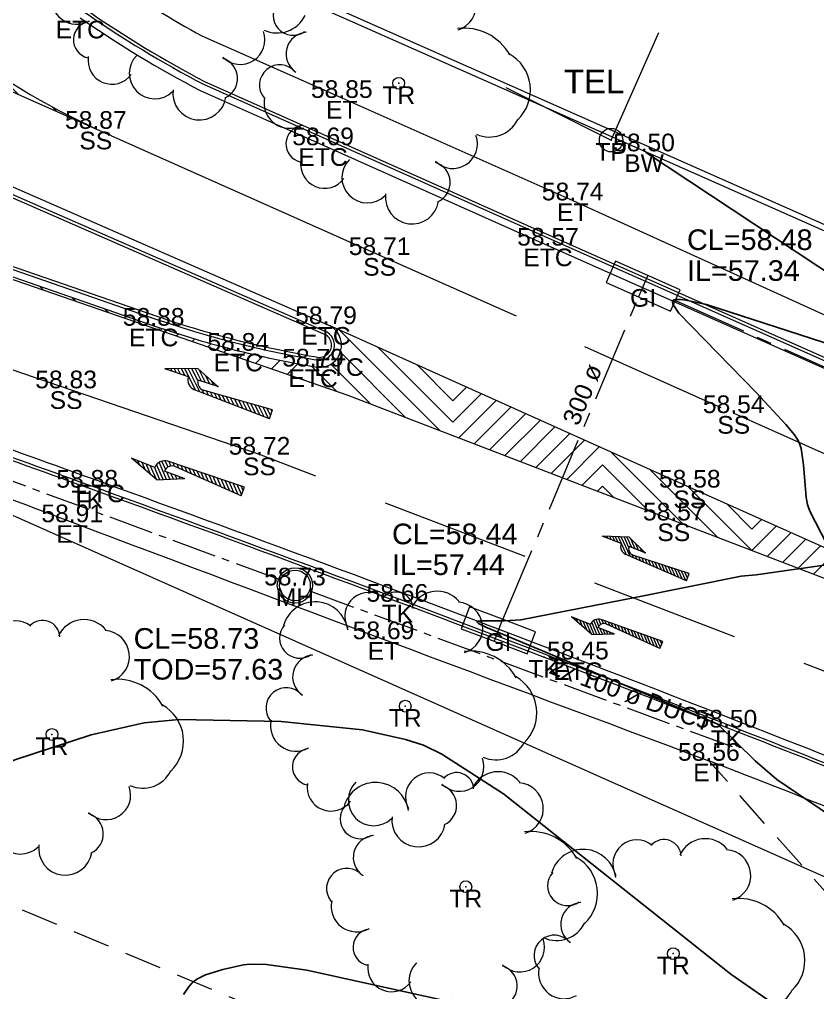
# Model space of a CAD drawing. Header units: metres. Extents: x -244 to 200, y -283 to 282.
# Drawn here: x -43.82 to -9.91, y 197.12 to 238.45 of the extents above; entities that cross this region are included whole.
import ezdxf
from ezdxf.enums import TextEntityAlignment as Align

# ---------------------------------------------------------------- set-up
doc = ezdxf.new("R2010")
doc.units = ezdxf.units.M
for name, pattern in [('CENTER', [50.800000000000004, 31.75, -6.35, 6.35, -6.35]), ('CENTER2', [28.575000000000003, 19.05, -3.175, 3.175, -3.175]), ('DASHED2', [9.524999999999999, 6.35, -3.175]), ('HIDDEN2', [4.762499999999999, 3.175, -1.5875])]:
    doc.linetypes.add(name, pattern=pattern)
for name, color, linetype, lineweight in [('BANKS', 12, 'Continuous', 0), ('CONTOURS', 1, 'Continuous', 0), ('DESCRIPTIONS', 1, 'Continuous', 0), ('ELECTRICAL', 3, 'Continuous', 0), ('LEVELS', 1, 'Continuous', 0), ('POINTS', 1, 'Continuous', 0), ('ROAD_PAINT', 12, 'Continuous', 0), ('ROADS', 5, 'Continuous', 0), ('STORM_WATER', 1, 'Continuous', 0), ('SW_TEXT', 10, 'Continuous', 0), ('TELKOM', 4, 'Continuous', 0), ('TREES', 14, 'Continuous', 0), ('WALLS', 11, 'Continuous', 0)]:
    doc.layers.add(name, color=color, linetype=linetype, lineweight=lineweight)
doc.layers.add('CADASTRAL', color=7, linetype='Continuous')
doc.styles.add('Arial', font='arial.ttf', dxfattribs={"height": 1.68})
pattern_1 = [(45, (0, 0), (1.110223024625157e-16, 0.9071423681210248), [8.9802589, -8.9802589]), (135, (0, 0), (-1.110223024625157e-16, -0.9071423681210248), [8.9802589, -8.9802589])]

msp = doc.modelspace()

# ---------------------------------------------------------------- hatches: boundary and pattern name
at = {"layer": 'ROAD_PAINT', "linetype": 'Continuous', "lineweight": 0}
h = msp.add_hatch(dxfattribs=at)
h.set_pattern_fill('LT124 RAILW', color=2, scale=0.5, style=0)
h.set_pattern_definition(pattern_1)
edge = h.paths.add_edge_path(flags=0)
edge.add_line((-57.93220524840581, 262.2866603322327), (-61.89860524842516, 243.2716603321023))
edge.add_line((-61.89860524842516, 243.2716603321023), (-40.57190524848556, 233.8070603334345))
edge.add_arc((-26.57672327322751, 263.912363348283), 33.19931306723726, 225.760315768355, 245.0674938111032, ccw=False)
edge.add_arc((-26.57672327322781, 263.9123633482828), 33.19931306723699, 199.8000674166894, 225.7603157683552, ccw=False)
edge.add_arc((-36.1538789355508, 257.7449928383076), 22.24684788042048, 168.2203243312785, 193.1958876690717, ccw=False)
edge = h.paths.add_edge_path(flags=0)
edge.add_line((-59.8709052484628, 250.4797603338957), (-60.93500524834235, 245.2285603317432))
edge.add_arc((-58.53697672607257, 244.8634660139074), 2.425661694164169, 171.3433264724511, 209.3007967052226)
edge.add_arc((-58.53697672607269, 244.8634660139073), 2.425661694163986, 209.3007967052217, 238.2131117864745)
edge.add_line((-59.81472140674089, 242.8016214063875), (-53.07940524850711, 239.7566603319719))
edge.add_arc((-52.63874186652016, 240.7505849885753), 1.087230628352728, 246.0895641885094, 326.4151571708157)
edge.add_arc((-52.63874186652014, 240.7505849885753), 1.087230628352698, 326.4151571708164, 413.5441032947952)
edge.add_line((-51.99270524825261, 241.6250603324734), (-52.17096640133832, 241.3837659867035))
edge.add_arc((-45.28894668273624, 252.4202391954948), 13.00638059936726, 212.1052351275777, 238.0535498730533, ccw=False)
edge.add_arc((-45.28894668273651, 252.4202391954945), 13.00638059936688, 190.4559746781816, 212.1052351275773, ccw=False)
edge.add_line((-58.07935171056703, 250.0598418730856), (-57.78150524843659, 250.0239603319205))
edge.add_arc((-58.84789620673073, 250.1524283714414), 1.074101351414205, 353.1306855176528, 450.6512808351816)
edge.add_arc((-58.84789620673079, 250.1524283714415), 1.074101351414119, 90.65128083517865, 162.2568998240643)
h = msp.add_hatch(dxfattribs=at)
h.set_pattern_fill('LT124 RAILW', color=2, scale=0.5, style=0)
h.set_pattern_definition(pattern_1)
edge = h.paths.add_edge_path(flags=0)
edge.add_line((-65.19720951556668, 234.6989027893207), (-61.81381019979496, 233.5294053588354))
edge.add_line((-61.81381019979496, 233.5294053588354), (-29.86596885374256, 222.4863936192546))
edge.add_line((-29.86596885374256, 222.4863936192546), (-16.01840524846193, 217.1702603325248))
edge.add_line((-16.01840524846193, 217.1702603325248), (-3.185505248278787, 212.243660332635))
edge.add_line((-3.185505248278787, 212.243660332635), (13.21279475175106, 205.6180603322573))
edge.add_line((13.21279475175106, 205.6180603322573), (19.80579475167178, 202.8522603320889))
edge.add_line((19.80579475167178, 202.8522603320889), (13.34639475165022, 205.8052603318356))
edge.add_line((13.34639475165022, 205.8052603318356), (-2.838905248238007, 212.9842603318393))
edge.add_line((-2.838905248238007, 212.9842603318393), (-15.33930524840252, 218.5671603316441))
edge.add_line((-15.33930524840252, 218.5671603316441), (-30.60930679658082, 225.4312027448654))
edge.add_arc((-31.07627533330902, 224.6138540955163), 0.941338636669518, -27.00922006804501, 60.25976045999528, ccw=False)
edge.add_arc((-31.07627533330905, 224.6138540955163), 0.9413386366695045, 267.0773747043786, 332.99077993195556, ccw=False)
edge.add_arc((-23.94416907546005, 266.7269318343751), 43.64780879504443, 255.9755448551912, 260.53175968138896, ccw=False)
edge.add_arc((-23.94416907546488, 266.7269318343542), 43.6478087950229, 251.0563568588357, 255.9755448551906, ccw=False)
edge.add_line((-38.11390524835589, 225.4431603327394), (-50.46630524836655, 229.7128603332676))
edge.add_arc((-19.04023660781394, 308.3931982158526), 84.72421943882672, 245.6942598843257, 248.2275153835717, ccw=False)
edge.add_arc((-19.04023660779418, 308.3931982158946), 84.72421943887313, 243.52305313585669, 245.6942598843251, ccw=False)
edge.add_arc((-56.20944861914086, 233.304327144034), 0.9621781659847715, 164.0544481990009, 231.1132703444243, ccw=False)
edge.add_arc((-56.20944861914077, 233.304327144034), 0.9621781659848797, 96.05200131010491, 164.0544481990008, ccw=False)
edge.add_arc((-62.60321896104286, 196.9428040737477), 37.8451024204856, 80.42925443019817, 86.34098868298982)
edge.add_arc((-62.60321896104345, 196.9428040737363), 37.84510242049701, 86.34098868299003, 93.93026633314967)

# ---------------------------------------------------------------- linework, layer by layer
at = {"layer": 'BANKS', "color": 1, "linetype": 'HIDDEN2', "lineweight": 0, "ltscale": 0.5}
msp.add_line((-5.827505248387753, 197.1900603324175), (-14.52680524832243, 206.965560332871), dxfattribs=at)
at = {"layer": 'BANKS', "color": 9, "linetype": 'HIDDEN2', "lineweight": 0, "ltscale": 0.5}
msp.add_line((-33.44120524825848, 196.3254603324458), (-47.53340524827945, 202.2302603325807), dxfattribs=at)
at = {"layer": 'CADASTRAL', "color": 1, "linetype": 'Continuous', "lineweight": 0}
msp.add_line((-45.64510524844081, 218.0683603319339), (97.18589475173212, 154.5443603326567), dxfattribs=at)
at = {"layer": 'CONTOURS', "color": 6, "linetype": 'Continuous', "lineweight": -3, "flags": 128}
for points in [[(-4.38101745572203, 224.323464743793), (-17.21427028959442, 232.8197700879537)], [(-9.511085850928795, 216.1672454020008), (-10.2333964703721, 217.5628130394034), (-10.33209046687261, 217.8498191144317), (-10.38851367764437, 218.149219498504), (-10.50739879455796, 219.531019828748), (-10.6088500342521, 220.2232080907561), (-10.69438324191287, 220.4869402572513), (-10.75791012891568, 220.6087127104402), (-10.89178906164307, 220.8093870673329), (-11.25331110740808, 221.2474316135049), (-12.51510693768068, 222.6021728431806), (-15.80380072284606, 225.9821679904126), (-16.05421354863211, 226.3564749453217), (-16.0788015634389, 226.43766084034), (-16.06980018089962, 226.4938831124455), (-16.00390706102189, 226.5413971459493), (-15.88472111395095, 226.5624691341072), (-15.71626655357249, 226.5589960664511), (-15.50256759377226, 226.532874933444), (-14.63024645689438, 226.3375930381007), (-8.198055951819697, 224.2564373430796)], [(-3.844699176632275, 200.8914247695357), (-11.64633910445991, 206.1622638339177), (-12.56383493424801, 206.9665595414117), (-14.13380818513542, 208.5109166824259), (-14.34365474167862, 208.6017323061824), (-24.00462996693386, 212.6445750240237), (-24.31134707762976, 212.7933698818088), (-24.37738202324545, 212.8459907211363), (-24.38383947018884, 212.8655801075511), (-24.37545335956383, 212.8759231930599), (-24.35490364324505, 212.8846782790497), (-24.32310287676955, 212.8919703750871), (-24.22939841538027, 212.9026656290516), (-23.20756296798208, 212.9104504338466), (-22.51110530862934, 212.9484910806641), (-17.5897976333581, 213.9132402157411), (-13.15994311292889, 214.8085081987083), (-12.51338648169622, 214.8627412789501), (-9.141413663142885, 215.3424596269615)], [(-10.89815213534894, 196.027314552106), (-13.60146811823506, 197.8979785568081), (-23.24899335537339, 205.5666581862606), (-25.87017180601833, 207.2506088186055), (-26.65737215356785, 207.631800847128), (-27.40979990740743, 207.8745068428107), (-29.24233349548012, 208.2777860914357), (-32.70209048737161, 208.6331354766153), (-37.02571014253044, 208.7240938926116), (-38.51381021174166, 208.5796925262548), (-40.76710443184857, 208.0669184071012), (-44.01709025602759, 207.0091271121055), (-45.76577815950441, 206.2144206468947), (-46.20500337932754, 205.9394551180303), (-46.82689519224368, 205.4384846361354), (-47.88282253072975, 204.405842543114), (-48.62670600792625, 203.5159913906828), (-48.79175030980696, 203.2685753987171), (-48.84585895565397, 203.1552851945162), (-48.94732816782198, 202.8702739137225), (-49.15424983931734, 202.2109650401399), (-52.7120162404026, 194.8093330874108)]]:
    msp.add_lwpolyline(points, dxfattribs=at)
at = {"layer": 'CONTOURS', "color": 1, "linetype": 'Continuous', "lineweight": -3, "flags": 128}
msp.add_lwpolyline([(-24.91800419818173, 196.597588785924), (-31.6087922615261, 198.0700070830062), (-33.32215320623072, 198.3079046509229), (-34.01857516411837, 198.322555671446), (-34.29114056521939, 198.2945550833829), (-35.1716506147859, 198.106312783435), (-35.90601047688688, 197.8704259730875), (-36.24718807812314, 197.7093738918193), (-36.3790227815698, 197.6232623960823), (-36.49934834875603, 197.5142424311489), (-36.637183818013, 197.3519634180702), (-36.85021712280286, 197.0403829994611)], dxfattribs=at)
at = {"layer": 'ELECTRICAL', "color": 1, "linetype": 'CENTER2', "lineweight": 0, "ltscale": 0.1}
for p, q in [((-32.81454313835328, 214.6717921329763), (-80.89876735860837, 232.3911285328578)), ((-31.40706735863152, 214.1531285334278), (-13.34446151886893, 207.4969456725551))]:
    msp.add_line(p, q, dxfattribs=at)
at = {"layer": 'ELECTRICAL', "color": 1, "linetype": 'Continuous', "lineweight": 0}
for radius in [0.75, 0.6519600000000064]:
    msp.add_circle((-32.1108052484924, 214.412460333202), radius, dxfattribs=at)
at = {"layer": 'POINTS', "color": 1, "linetype": 'Continuous', "lineweight": 0}
for p in [(-27.7028052489768, 235.7390603348613), (-30.12270524907217, 235.1169603345916), (-40.57190524966427, 233.8070603362285), (-30.91780524882779, 233.1073603341356), (-18.68040524946991, 233.324260332156), (-17.28190524894308, 232.849660331849), (-20.31320524908369, 230.7661603330635), (-21.3627052490192, 228.845660334453), (-28.51420524967398, 228.442860331852), (-17.32050524956867, 227.1238603298552), (-38.11390524895251, 225.4431603336707), (-30.79300524903374, 225.5115603324957), (-34.52160524887586, 224.3801603340544), (-30.23760524883255, 224.1863603335805), (-31.34050524900522, 223.7103603319265), (-41.83390524954303, 222.7849603318609), (-13.47210524967522, 221.732160334941), (-33.61800524948922, 219.9663603324443), (-40.3911052489857, 218.819760331884), (-40.93796364874288, 218.5652872230858), (-15.33930524957395, 218.5671603316441), (-41.57440524883714, 217.0959603325464), (-16.01840524965519, 217.1702603353187), (-32.11080524908903, 214.412460334599), (-27.75930936708028, 213.7193461260758), (-23.46850524941692, 212.5073603340425), (-28.34970524893288, 212.1281603337266), (-21.53052864549682, 211.3639966226183), (-20.09120524906029, 211.2688603340648), (-27.4276052489804, 209.2849603327923), (-13.78371164773853, 208.3758766450919), (-42.43550524884631, 208.0816603326239), (-14.52680524890457, 206.9655603338033), (-24.85300524887134, 201.615160332527), (-16.04040524889569, 198.772760333959)]:
    msp.add_point(p, dxfattribs=at)
at = {"layer": 'ROAD_PAINT', "color": 2, "linetype": 'Continuous', "lineweight": 0}
for p, q in [((-61.89860524842516, 243.2716603321023), (-40.57190524848556, 233.8070603334345)), ((-36.2399052484252, 223.627960331738), (-37.63880699888795, 223.6099599103936)), ((-36.63732680436964, 223.273842179394), (-37.63880699888795, 223.6099599103936)), ((-37.49931958554524, 223.5631450126728), (-37.52334748750879, 223.6114490177574)), ((-37.32228292415921, 223.5037278007754), (-37.37679896027748, 223.6133334900472)), ((-37.14524000352198, 223.4443084881421), (-37.23025669229746, 223.615220063073)), ((-36.96820334213606, 223.3848912762447), (-37.08371442431726, 223.6171066360984)), ((-36.79116668075017, 223.3254740643472), (-36.9371658970859, 223.6189911083881)), ((-36.33630582198858, 222.707549097909), (-36.79062362910585, 223.620877681414)), ((-36.15365932333213, 222.6368542635018), (-36.64408136112572, 223.6227642544394)), ((-36.23460653940668, 223.0960801864941), (-36.49753283389448, 223.6246487267292)), ((-36.08301377595507, 223.0878031160218), (-36.35099056591438, 223.6265352997549)), ((-36.2399052484252, 223.627960331738), (-35.38547656122189, 222.8536950156449)), ((-36.6562768290217, 223.1923544971629), (-36.65943655053854, 223.1087569088337)), ((-36.63732680436964, 223.273842179394), (-36.6562768290217, 223.1923544971629)), ((-35.90597085531791, 223.0283838033885), (-36.1749311556467, 223.5690826848106)), ((-35.72893419393197, 222.9689665914912), (-35.90640921330728, 223.3257603773953)), ((-36.65943655053854, 223.1087569088337), (-36.64669744855395, 223.0260703213468)), ((-36.55402939801846, 222.8487604229506), (-36.64957128926344, 223.0408311250653)), ((-36.64669744855395, 223.0260703213468), (-36.61852102412453, 222.947298023707)), ((-36.61852102412453, 222.947298023707), (-36.57592238044948, 222.8752878545888)), ((-36.57592238044948, 222.8752878545888), (-36.52045157398588, 222.8126632646602)), ((-36.52045157398588, 222.8126632646602), (-36.45411455969982, 222.7616853553181)), ((-36.45411455969982, 222.7616853553181), (-36.37931484298163, 222.7241984743385)), ((-36.23822974438642, 223.0764241964062), (-36.24151489981823, 223.0160876897276)), ((-36.24151489981823, 223.0160876897276), (-36.23397162007936, 222.956142300034)), ((-36.22421622413094, 223.1351936153569), (-36.23822974438642, 223.0764241964062)), ((-36.23397162007936, 222.956142300034), (-36.21584859580506, 222.8985031045797)), ((-35.38547656122189, 222.8536950156449), (-36.22421622413094, 223.1351936153569)), ((-36.21584859580506, 222.8985031045797), (-36.18771408309275, 222.8450252902309)), ((-36.18771408309275, 222.8450252902309), (-36.15048527084663, 222.7974374024358)), ((-36.15048527084663, 222.7974374024358), (-36.10534909716066, 222.7572660194316)), ((-35.55189753254585, 222.9095493795936), (-35.63788937170378, 223.0824318107286)), ((-33.19602732293171, 221.4920827951151), (-36.37931484298163, 222.7241984743385)), ((-36.10534909716066, 222.7572660194316), (-36.05376859448209, 222.7257960959996)), ((-36.05376859448209, 222.7257960959996), (-35.99739731787453, 222.7040561724025)), ((-35.97101282467576, 222.5661594290954), (-36.04967735970404, 222.7243115630756)), ((-33.06998317380457, 221.8676378680524), (-36.00983728103214, 222.707869140902)), ((-35.78836006676801, 222.4954624939525), (-35.87467837086262, 222.668990744825)), ((-35.6057135681117, 222.424767659546), (-35.70276500044572, 222.619873036954)), ((-35.42306706945517, 222.3540728251392), (-35.53085163002875, 222.5707553290829)), ((-35.2404143115475, 222.2833758899966), (-35.35893200036071, 222.5216355204761)), ((-35.057767812891, 222.2126810555897), (-35.18701862994373, 222.4725178126048)), ((-34.87512131423458, 222.1419862211831), (-35.0150990002756, 222.423398003998)), ((-34.6924748155781, 222.0712913867761), (-34.84318773059453, 222.3742740368757)), ((-34.50982205767038, 222.0005944516334), (-34.67127436017762, 222.3251563290047)), ((-34.32717555901394, 221.9298996172267), (-34.49935473050947, 222.2760365203978)), ((-34.14452906035751, 221.8592047828199), (-34.3274413600926, 222.2269188125268)), ((-33.96187630244985, 221.7885078476772), (-34.15552798967566, 222.1778011046556)), ((-33.7792298037934, 221.7178130132704), (-33.98360836000749, 222.1286812960487)), ((-33.59658330513693, 221.6471181788636), (-33.81169498959051, 222.0795635881776)), ((-33.41393680648049, 221.5764233444569), (-33.63978161917366, 222.0304458803066)), ((-33.23128404857287, 221.5057264093142), (-33.46786198950556, 221.9813260716998)), ((-33.14808012860376, 221.6349439448604), (-33.29594861908862, 221.9322083638286)), ((-33.19602732293171, 221.4920827951151), (-33.06998317380457, 221.8676378680524)), ((-33.0886629167052, 221.8119806062431), (-33.12403524867175, 221.8830906559575)), ((-37.98170524831949, 218.8978603319265), (-39.05222955941001, 219.8115439624147)), ((-38.06136019156132, 219.4274013367706), (-39.05222955941001, 219.8115439624147)), ((-38.92873958763795, 219.7061450582796), (-38.95936032790839, 219.7755401948261)), ((-38.69582585336298, 219.5073542915011), (-38.78419939540689, 219.707633382178)), ((-38.46290971819688, 219.3085697176557), (-38.60903846290545, 219.6397265695294)), ((-38.22999598392197, 219.1097789508769), (-38.43387133747044, 219.5718173559899)), ((-37.9970822496472, 218.9109881840986), (-38.25871040496894, 219.5039105433418)), ((-38.02360666945163, 219.5026235255171), (-38.06136019156132, 219.4274013367706)), ((-37.97227929513884, 219.5693278318812), (-38.02360666945163, 219.5026235255171)), ((-37.70607550777878, 218.9095991688156), (-37.98881396168682, 219.5503633516076)), ((-37.90924194309618, 219.6250952880506), (-37.97227929513884, 219.5693278318812)), ((-37.83678088599797, 219.6679057652247), (-37.90924194309618, 219.6250952880506)), ((-37.56355407311635, 218.9156741943505), (-37.88409918714795, 219.6421188119869)), ((-37.75751544583729, 219.6962030666618), (-37.83678088599797, 219.6679057652247)), ((-37.60900277612166, 219.3477303363609), (-37.76222782282271, 219.6949810214919)), ((-37.67432482295497, 219.7089734163328), (-37.75751544583729, 219.6962030666618)), ((-37.59022221788562, 219.7057394004775), (-37.67432482295497, 219.7089734163328)), ((-37.50479095203632, 219.4406139887012), (-37.62330882819198, 219.7092201807384)), ((-37.50825069571805, 219.6866264518032), (-37.59022221788562, 219.7057394004775)), ((-34.25337850618299, 218.5922483382244), (-37.50825069571805, 219.6866264518032)), ((-37.43775745722391, 219.4699205725379), (-37.49391453401377, 219.4466555451023)), ((-37.37825916792252, 219.4829143873314), (-37.46115460022655, 219.6707901877006)), ((-37.37835154602606, 219.4827863552083), (-37.43775745722391, 219.4699205725379)), ((-37.31759682061512, 219.4848354553834), (-37.37835154602606, 219.4827863552083)), ((-37.25745866321125, 219.475996342301), (-37.31759682061512, 219.4848354553834)), ((-37.22607940193271, 219.467100940695), (-37.29066167159785, 219.6134623735774)), ((-37.19986810279318, 219.4565617240492), (-37.25745866321125, 219.475996342301)), ((-34.39743199080048, 218.2206723252814), (-37.21194333553158, 219.4616135126723)), ((-37.04636043478045, 219.3888643504461), (-37.1201663420778, 219.5561407523875)), ((-36.86607784450017, 219.3093620670361), (-36.94967960638265, 219.4988153391557)), ((-37.84859454154985, 218.9035303362139), (-38.08354947246745, 219.4360037306934)), ((-37.62566424660864, 219.3234223620353), (-37.65262657732362, 219.2689425036921)), ((-36.8227734817501, 218.947223054715), (-37.65262657732362, 219.2689425036921)), ((-37.58939999735281, 219.372201657396), (-37.62566424660864, 219.3234223620353)), ((-37.54500631561822, 219.4137260538263), (-37.58939999735281, 219.372201657396)), ((-37.42103503934525, 218.9217430269525), (-37.55806048202957, 219.2322808918573)), ((-37.49391453401377, 219.4466555451023), (-37.54500631561822, 219.4137260538263)), ((-37.2785160055742, 218.9278118595538), (-37.38289954952801, 219.1643740792089)), ((-37.13599077886985, 218.9338782912641), (-37.20773242409295, 219.0964648656694)), ((-36.68580384804485, 219.2298559915841), (-36.77918667775404, 219.4414875250323)), ((-36.50552125776471, 219.1503537081745), (-36.60869134823396, 219.3841659038428)), ((-36.32523866748452, 219.0708514247646), (-36.43819841960524, 219.3268380897193)), ((-36.14496467102916, 218.9913453493129), (-36.26770549097671, 219.269510275596)), ((-35.96468208074895, 218.9118430659029), (-36.09721016145652, 219.2121886544063)), ((-35.78440568340234, 218.8323431833846), (-35.92671723282792, 219.1548608402829)), ((-35.60412549401345, 218.752834707041), (-35.75622190330791, 219.0975392190932)), ((-35.42384909666704, 218.6733348245228), (-35.58572897467925, 219.0402114049697)), ((-37.98170524831949, 218.8978603319265), (-36.8227734817501, 218.947223054715)), ((-36.99347174509879, 218.9399471238654), (-37.03257149159151, 219.028558053021)), ((-36.85095031043638, 218.9460221494007), (-36.85741055909008, 218.9606512403731)), ((-35.24356650638659, 218.5938325411132), (-35.41523604605064, 218.9828835908463)), ((-35.06328631699776, 218.5143240647697), (-35.24474690946414, 218.9255643705481)), ((-34.88300372671758, 218.4348217813602), (-35.07425398083535, 218.8682365564248)), ((-34.7027297302624, 218.3553157059084), (-34.90375865131531, 218.8109149352348)), ((-34.52244713998217, 218.2758134224982), (-34.73326572268672, 218.7535871211117)), ((-34.37661146049053, 218.2743774450191), (-34.56277658610016, 218.6962679008132)), ((-34.3087046478417, 218.4495383775197), (-34.39228365747152, 218.6389400866898)), ((-34.39743199080048, 218.2206723252814), (-34.25337850618299, 218.5922483382244))]:
    msp.add_line(p, q, dxfattribs=at)
at = {"layer": 'ROAD_PAINT', "color": 7, "linetype": 'Continuous', "lineweight": 0}
for p, q in [((-61.81381019979496, 233.5294053588354), (-29.86596885374256, 222.4863936192546)), ((-40.57190524848556, 233.8070603334345), (-28.51420524850255, 228.442860331852)), ((-15.33930524840252, 218.5671603316441), (-30.60930679658082, 225.4312027448654)), ((-33.61800524831779, 219.9663603324443), (-45.27729913638772, 223.9662733968627)), ((-29.86596885374256, 222.4863936192546), (-16.01840524846193, 217.1702603325248)), ((-2.838905248238007, 212.9842603318393), (-15.33930524840252, 218.5671603316441)), ((-16.01840524846193, 217.1702603325248), (-3.185505248278787, 212.243660332635)), ((-17.91490524837718, 216.4662603316829), (-19.0654395108381, 216.4983872683211)), ((-18.25347348169771, 216.1884976088115), (-19.0654395108381, 216.4983872683211)), ((-18.9523478673419, 216.4552254491826), (-18.97047910024017, 216.4957384627389)), ((-18.8088125725406, 216.4004447046227), (-18.84994951826683, 216.4923718298991)), ((-18.6652722029516, 216.3456620232525), (-18.72942501108125, 216.4890071338698)), ((-18.52173690815035, 216.2908812786927), (-18.60890050389552, 216.4856424378403)), ((-18.37820161334909, 216.236100534133), (-18.48837092192217, 216.4822758050006)), ((-18.02502239359816, 215.7128940215653), (-18.36784641473655, 216.4789111089712)), ((-18.25347348169771, 216.1884976088115), (-18.27178421378474, 216.1221484436807)), ((-17.8772539674054, 215.6486546312304), (-18.24732190755089, 216.4755464129418)), ((-17.92839057216345, 216.0288644815361), (-18.1267923255776, 216.472179780102)), ((-17.80405535935629, 216.0169756190834), (-18.00626781839194, 216.4688150840727)), ((-17.91490524837718, 216.4662603316829), (-17.23851594527237, 215.8011355344246)), ((-17.66051498976734, 215.9621929377132), (-17.86346994825858, 216.4156820650556)), ((-17.51697969496608, 215.9074121931535), (-17.65090035379999, 216.2066582496922)), ((-18.27178421378474, 216.1221484436807), (-18.27718571470235, 216.0535352275371)), ((-18.27718571470235, 216.0535352275371), (-18.2694874470961, 215.9851375775216)), ((-18.19925965840236, 215.836276241486), (-18.27135468710403, 215.997367706778)), ((-18.2694874470961, 215.9851375775216), (-18.24896803572477, 215.9194397487847)), ((-18.24896803572477, 215.9194397487847), (-18.21636639376843, 215.8588167822272)), ((-18.21636639376843, 215.8588167822272), (-18.17286870539586, 215.8054772105489)), ((-18.17286870539586, 215.8054772105489), (-18.12004806855216, 215.7613469990591)), ((-18.12004806855216, 215.7613469990591), (-18.0598183563457, 215.7280228668234)), ((-17.93202825850786, 216.012828324824), (-17.93675261681545, 215.9633404778262)), ((-17.93675261681545, 215.9633404778262), (-17.93256262484827, 215.9138109173775)), ((-17.93256262484827, 215.9138109173775), (-17.91959847430178, 215.8658222243656)), ((-17.91853749467742, 216.0606681242639), (-17.93202825850786, 216.012828324824)), ((-17.91959847430178, 215.8658222243656), (-17.89826505619093, 215.8209184676206)), ((-17.23851594527237, 215.8011355344246), (-17.91853749467742, 216.0606681242639)), ((-17.89826505619093, 215.8209184676206), (-17.86925834055137, 215.7805513180591)), ((-17.86925834055137, 215.7805513180591), (-17.8335028122973, 215.7460154730167)), ((-17.8335028122973, 215.7460154730167), (-17.79215801729575, 215.71841627071)), ((-17.37344440016468, 215.8526314485935), (-17.43833269615183, 215.9976293595412)), ((-15.4844095595383, 214.6084167016982), (-18.0598183563457, 215.7280228668234)), ((-17.79215801729575, 215.71841627071), (-17.74654871650646, 215.6986546612787)), ((-17.72948554121275, 215.5844152408958), (-17.78884472117918, 215.7170587160721)), ((-15.36820093722216, 214.9129039626256), (-17.7566467623796, 215.7022062887519)), ((-17.58171204023229, 215.5201739137507), (-17.64684703525992, 215.6657136545587)), ((-17.43394361403963, 215.455934523416), (-17.50717772850484, 215.6195711988016)), ((-17.28617518784684, 215.3916951330813), (-17.36750842174964, 215.5734287430444)), ((-17.13840168686643, 215.3274538059362), (-17.2278340402069, 215.5272843504768)), ((-16.99063326067368, 215.2632144156014), (-17.08816473345176, 215.4811418947196)), ((-16.84286483448095, 215.1989750252668), (-16.94849035190893, 215.434997502152)), ((-16.6950964082882, 215.134735634932), (-16.80882298196424, 215.3888499716072)), ((-16.5473229073078, 215.0704943077868), (-16.66915367520908, 215.34270751585)), ((-16.39955448111506, 215.0062549174522), (-16.52947929366623, 215.2965631232824)), ((-16.25178605492235, 214.9420155271174), (-16.38980998691116, 215.2504206675252)), ((-16.10401255394197, 214.8777741999723), (-16.25014068015603, 215.204278211768)), ((-15.95624412774924, 214.8135348096375), (-16.11046629861321, 215.1581338192005)), ((-15.80847570155649, 214.7492954193028), (-15.97079699185804, 215.1119913634432)), ((-15.66070727536378, 214.6850560289681), (-15.83112768510295, 215.065848907686)), ((-15.5129337743834, 214.620814701823), (-15.69145330356014, 215.0197045151185)), ((-15.44020379960927, 214.7242436557551), (-15.55178399680499, 214.9735620593612)), ((-15.4844095595383, 214.6084167016982), (-15.36820093722216, 214.9129039626256)), ((-15.38542305504941, 214.8677789505562), (-15.41211469004991, 214.927419603604)), ((-19.50510524849233, 212.3251603320241), (-20.36158644792575, 213.0811076576834)), ((-19.56261075907027, 212.7559912882442), (-20.36158644792575, 213.0811076576834)), ((-20.26278736396175, 212.9939046048923), (-20.28670245148778, 213.0506361259577)), ((-20.07644295259865, 212.8294326458888), (-20.1454635240903, 212.9931636797502)), ((-19.89009650925844, 212.6649656804833), (-20.00422459669289, 212.9356912335423)), ((-19.70375209789538, 212.5004937214798), (-19.86298067569741, 212.8782167553575)), ((-19.4884022568442, 212.8699728221539), (-19.53095711803864, 212.816529969477)), ((-19.28125550345058, 212.330970919907), (-19.50207690791234, 212.8548048446329)), ((-19.43649144522744, 212.9143818265822), (-19.4884022568442, 212.8699728221539)), ((-19.37710737912015, 212.9481483419679), (-19.43649144522744, 212.9143818265822)), ((-19.16550817545961, 212.3339796200318), (-19.41585693876169, 212.9278585311382)), ((-19.31239679058028, 212.9700447289915), (-19.37710737912015, 212.9481483419679)), ((-19.19656745821739, 212.6852340717841), (-19.31623766771161, 212.969116495523)), ((-19.24471000654499, 212.9792870619155), (-19.31239679058028, 212.9700447289915)), ((-19.17649887220053, 212.9755285145804), (-19.24471000654499, 212.9792870619155)), ((-19.11074045498241, 212.7592101406393), (-19.20330387942951, 212.9787994922437)), ((-19.11023134174444, 212.9589119126267), (-19.17649887220053, 212.9755285145804)), ((-16.483445929151, 212.0268682739901), (-19.11023134174444, 212.9589119126267)), ((-19.00748135203516, 212.7918336729017), (-19.07222331119183, 212.9454247695351)), ((-18.88419077600351, 212.7769482325739), (-18.934630138933, 212.8966008066008)), ((-18.73939198046905, 212.711031044779), (-18.79703493469691, 212.8477818372644)), ((-19.51740768653244, 212.3360217624764), (-19.72174174829993, 212.82074430915)), ((-19.39700079946426, 212.3279672133799), (-19.58050282090247, 212.7632718629423)), ((-19.53095711803864, 212.816529969477), (-19.56261075907027, 212.7559912882442)), ((-19.21041706383964, 212.6657312107298), (-19.2330332874173, 212.6218807858504)), ((-18.56389114800064, 212.3495958264448), (-19.2330332874173, 212.6218807858504)), ((-19.18032858713327, 212.7048298424495), (-19.21041706383964, 212.6657312107298)), ((-19.14374036274408, 212.7379310445429), (-19.18032858713327, 212.7048298424495)), ((-19.04976287944591, 212.3369833265589), (-19.15678104511215, 212.5908524923421)), ((-19.10183207718705, 212.7639666130224), (-19.14374036274408, 212.7379310445429)), ((-19.05594327830685, 212.7820905460738), (-19.10183207718705, 212.7639666130224)), ((-19.00755804910144, 212.7917310120102), (-19.05594327830685, 212.7820905460738)), ((-18.93401758343225, 212.3399870330857), (-19.01554211771465, 212.5333800461343)), ((-18.95822400782077, 212.7925748504106), (-19.00755804910144, 212.7917310120102)), ((-18.9095371544809, 212.7845905081304), (-18.95822400782077, 212.7925748504106)), ((-18.86306069827138, 212.7680415723819), (-18.9095371544809, 212.7845905081304)), ((-18.81826729382074, 212.3429887076353), (-18.87429819671912, 212.4759055679496)), ((-16.60536456769615, 211.727252390681), (-18.87279242362043, 212.7723042347797)), ((-18.59415283308681, 212.6440790654276), (-18.65944675603612, 212.7989599063074)), ((-18.44892071127993, 212.5771241244555), (-18.52185358377736, 212.7501359433731)), ((-18.30368156389777, 212.5101721451045), (-18.38425837954124, 212.7013169740369)), ((-18.15844241651558, 212.4432201657534), (-18.24666520728241, 212.6524930111023)), ((-18.01321029470865, 212.3762652247816), (-18.10907203502371, 212.6036690481681)), ((-17.86797114732646, 212.3093132454302), (-17.97147683078751, 212.5548500788318)), ((-17.72273699354236, 212.2423632980564), (-17.83388365852875, 212.5060261158974)), ((-17.57749987813739, 212.175406325107), (-17.69628845429269, 212.4572071465611)), ((-19.50510524849233, 212.3251603320241), (-18.56389114800064, 212.3495958264448)), ((-18.70252199780705, 212.345992414162), (-18.73305926932171, 212.4184331217419)), ((-18.58677466981613, 212.3490011142871), (-18.5918203419243, 212.3609606755345)), ((-17.43226572435345, 212.1084563777334), (-17.55869528203388, 212.4083831836265)), ((-17.28702657697105, 212.0415043983822), (-17.42110210977513, 212.3595592206921)), ((-17.14178946156612, 211.9745474254331), (-17.28351189913709, 212.3107422833332)), ((-16.99655031418394, 211.9075954460819), (-17.14591872687818, 212.2619183203989)), ((-16.85131819237717, 211.8406405051101), (-17.0083235226421, 212.2130993510624)), ((-16.70607904499495, 211.7736885257587), (-16.87073035038336, 212.1642753881283)), ((-16.58774326047181, 211.7705568730155), (-16.73314013974528, 212.1154584507692)), ((-16.60536456769615, 211.727252390681), (-16.483445929151, 212.0268682739901)), ((-16.53027081426153, 211.9117958004068), (-16.5955469674865, 212.0666344878347))]:
    msp.add_line(p, q, dxfattribs=at)
at = {"layer": 'ROAD_PAINT', "color": 7, "linetype": 'DASHED2', "lineweight": 0}
for p, q in [((-28.51420524850255, 228.442860331852), (-13.47210524848924, 221.7321603326127)), ((-13.47210524848924, 221.7321603326127), (-1.481605248300184, 216.3569603320211)), ((-4.54550524847582, 208.8178603323177), (-33.61800524831779, 219.9663603324443))]:
    msp.add_line(p, q, dxfattribs=at)
at = {"layer": 'ROAD_PAINT', "color": 7, "linetype": 'Continuous', "lineweight": 0}
msp.add_arc((-26.57672327322737, 263.9123633482831), 33.19931306723748, 225.760315768355, 245.0674938111031, dxfattribs=at)
at = {"layer": 'ROAD_PAINT', "color": 2, "linetype": 'Continuous', "lineweight": 0}
for p in [(-35.38547656122189, 222.8536950156449), (-36.8227734817501, 218.947223054715)]:
    msp.add_point(p, dxfattribs=at)
at = {"layer": 'ROAD_PAINT', "color": 7, "linetype": 'Continuous', "lineweight": 0}
for p in [(-17.23851594527237, 215.8011355344246), (-18.56389114800064, 212.3495958264448)]:
    msp.add_point(p, dxfattribs=at)
at = {"layer": 'ROADS', "color": 9, "linetype": 'Continuous', "lineweight": 0}
for p, q in [((-36.06673424790113, 237.7533109498721), (-30.12270524847554, 235.1169603331946)), ((-36.1345114898853, 235.4340797798259), (-30.91780524823116, 233.1073603327386)), ((-30.12270524847554, 235.1169603331946), (-20.31320524849434, 230.7661603325978)), ((-30.91780524823116, 233.1073603327386), (-21.36270524842985, 228.845660333056)), ((-45.68500524847332, 232.0259603331797), (-30.60930679658091, 225.4312027448654)), ((-20.31320524849434, 230.7661603325978), (-7.592005248407077, 224.981860332191)), ((-50.46630524836655, 229.7128603332676), (-38.11390524835589, 225.4431603327394)), ((-21.36270524842985, 228.845660333056), (-8.378105248433712, 223.0762603315525))]:
    msp.add_line(p, q, dxfattribs=at)
at = {"layer": 'ROADS', "color": 1, "linetype": 'Continuous', "lineweight": 0}
for p, q in [((-36.00392137249465, 235.7043215454975), (-30.7956049138365, 233.3813440517328)), ((-35.94950082255667, 235.8169187126318), (-30.74468810783872, 233.4955039346469)), ((-30.7956049138365, 233.3813440517328), (-21.24069776840168, 229.1197300676286)), ((-30.74468810783872, 233.4955039346469), (-21.18986131839344, 229.2339257903687)), ((-45.83451248428723, 231.6274768185726), (-30.80354005068319, 225.0522843104066)), ((-45.79054814078165, 231.7446815149509), (-30.7456256385195, 225.1633866479831)), ((-50.36159897482753, 229.9940841435023), (-38.0162062227955, 225.726806250961)), ((-50.31796784665983, 230.1112595163928), (-37.97549860860972, 225.8449921584606)), ((-21.24069776840179, 229.1197300676287), (-8.256169685802965, 223.3503620209202)), ((-21.18986131839362, 229.2339257903688), (-8.205363201380328, 223.4645710581597))]:
    msp.add_line(p, q, dxfattribs=at)
at = {"layer": 'ROADS', "color": 9, "linetype": 'Continuous', "lineweight": 0}
for centre, radius, start, end in [((-16.40009144811189, 274.0755595375579), 41.30475252897828, 235.4524462839655, 241.5667174554805), ((-14.51752182212828, 276.889727278593), 46.75323466711096, 235.1521123735637, 242.4602740692807), ((-23.94416907546294, 266.7269318343606), 43.64780879502968, 251.056356858836, 255.9755448551902), ((-31.07627533330907, 224.6138540955163), 0.9413386366695159, 332.9907799319551, 60.25976045999266), ((-23.94416907546294, 266.7269318343606), 43.64780879502968, 255.9755448551902, 260.5317596813896), ((-31.07627533330907, 224.6138540955163), 0.9413386366695159, 267.0773747043796, 332.9907799319551), ((-424.517667020291, -844.9318199476311), 1130.982157244695, 70.14506929874915, 70.46467883086052), ((2641.143092745539, 7338.628275857493), 7610.071990140092, 249.3232993626062, 249.3583527083571), ((-424.517667020291, -844.9318199476311), 1130.982157244695, 69.0478153003075, 70.14506929874914), ((2641.143092745539, 7338.628275857493), 7610.071990140092, 249.3583527083571, 249.5758073158842), ((-424.517667020291, -844.9318199476311), 1130.982157244695, 68.27618859419022, 69.0478153003075), ((-231.7961650975146, -353.6880120380427), 601.2806357613276, 67.5054537311495, 68.81721993388791)]:
    msp.add_arc(centre, radius, start, end, dxfattribs=at)
at = {"layer": 'ROADS', "color": 1, "linetype": 'Continuous', "lineweight": 0}
for centre, radius, start, end in [((-14.51752182212828, 276.889727278593), 46.45323466711096, 235.1521123735637, 242.4489798543714), ((-14.51752182212828, 276.889727278593), 46.32823466711096, 235.1521123735637, 242.4442415753153), ((-23.94416907546294, 266.7269318343606), 43.34780879502968, 251.0567867632059, 255.9755448551902), ((-23.94416907546294, 266.7269318343606), 43.22280879502968, 251.0569672112691, 255.9755448551902), ((-31.07627533330907, 224.6138540955163), 0.5163386366695158, 332.9907799319565, 58.11540195529252), ((-31.07627533330907, 224.6138540955163), 0.6413386366695158, 332.9907799319554, 58.96498686884718), ((-23.94416907546294, 266.7269318343606), 43.34780879502968, 255.9755448551902, 260.5069459341949), ((-23.94416907546294, 266.7269318343606), 43.22280879502968, 255.9755448551902, 260.4947985453007), ((-31.07627533330907, 224.6138540955163), 0.6413386366695158, 268.4665310926733, 332.990779931955), ((-31.07627533330907, 224.6138540955163), 0.5163386366695158, 269.3802583708817, 332.9907799319561), ((-424.517667020291, -844.9318199476311), 1130.557157244695, 70.14506929874914, 70.46260864775414), ((-424.517667020291, -844.9318199476311), 1130.682157244695, 70.14506929874914, 70.46322049666402), ((-424.517667020291, -844.9318199476311), 1130.557157244695, 69.0478153003075, 70.14506929874915), ((-424.517667020291, -844.9318199476311), 1130.682157244695, 69.0478153003075, 70.14506929874914), ((-424.517667020291, -844.9318199476311), 1130.557157244695, 68.27617137720314, 69.0478153003075), ((-424.517667020291, -844.9318199476311), 1130.682157244695, 68.27617644227753, 69.0478153003075)]:
    msp.add_arc(centre, radius, start, end, dxfattribs=at)
at = {"layer": 'STORM_WATER', "color": 2, "linetype": 'Continuous', "lineweight": 0}
for p, q in [((-18.48825846670226, 228.1898586526104), (-18.89430681585596, 227.2760070573557)), ((-17.1174810738204, 227.5807861288796), (-18.48825846670226, 228.1898586526104)), ((-17.11748107382037, 227.5807861288796), (-17.52352942297408, 226.6669345336248)), ((-15.74670368093853, 226.9717136051487), (-17.11748107382037, 227.5807861288796)), ((-18.89430681585596, 227.2760070573557), (-17.52352942297408, 226.6669345336248)), ((-16.15275203009221, 226.0578620098941), (-15.74670368093853, 226.9717136051487)), ((-17.52352942297408, 226.6669345336248), (-16.15275203009221, 226.0578620098941)), ((-24.69371446157657, 213.5067913625484), (-25.04833123684911, 212.5717796285606)), ((-23.29119686059471, 212.9748661996395), (-24.69371446157657, 213.5067913625484)), ((-23.29119686059467, 212.9748661996395), (-23.64581363586717, 212.0398544656515)), ((-21.88867925961278, 212.4429410367303), (-23.29119686059467, 212.9748661996395)), ((-25.04833123684911, 212.5717796285606), (-23.64581363586717, 212.0398544656514)), ((-22.24329603488529, 211.5079293027426), (-21.88867925961278, 212.4429410367303)), ((-23.64581363586717, 212.0398544656515), (-22.24329603488529, 211.5079293027426))]:
    msp.add_line(p, q, dxfattribs=at)
at = {"layer": 'STORM_WATER', "color": 2, "linetype": 'CENTER', "lineweight": 0, "ltscale": 0.1}
for p, q in [((-23.2745226581366, 212.9685422662695), (-17.51440323838752, 226.6628795292842)), ((-15.95039828477692, 226.5132789407782), (44.04608832805642, 199.7761414819461))]:
    msp.add_line(p, q, dxfattribs=at)
at = {"layer": 'TELKOM', "color": 1, "linetype": 'Continuous', "lineweight": 0}
for p, q in [((-18.68040524829848, 233.324260332156), (-16.64898149204821, 237.8929929269291)), ((-23.15380201395588, 235.5578049090574), (-18.68040524829848, 233.324260332156))]:
    msp.add_line(p, q, dxfattribs=at)
msp.add_circle((-18.68040524829848, 233.324260332156), 0.5, dxfattribs=at)
at = {"layer": 'TREES', "color": 3, "linetype": 'Continuous', "lineweight": 0}
for centre in [(-27.70280524836562, 235.7390603334643), (-27.42760524838377, 209.2849603327923), (-42.43550524825696, 208.0816603326239), (-24.85300524827471, 201.615160332527), (-16.04040524829907, 198.7727603330277)]:
    msp.add_circle(centre, 0.25, dxfattribs=at)
for centre, radius, start, end in [((-25.50490399480057, 239.0584153281537), 1.095662297643256, 287.2998152484603, 86.60609969447836), ((-41.37433148805192, 239.3254176569184), 1.081443072845977, 167.4391656228368, 299.7280773432496), ((-32.19376961690048, 238.6232705982414), 0.846123806026717, 138.2562810201661, 305.4538040349512), ((-32.8744004374529, 239.2060539568787), 1.331254679840153, 245.4784808283826, 333.9374768584745), ((-40.74173321455216, 237.5835014171911), 0.7826583138224232, 97.06974962839989, 257.1085747221766), ((-24.92899135059979, 235.8570787585354), 2.224642257795065, 29.20024577529527, 97.13166729415963), ((-34.43447343925234, 237.5837255870004), 1.045041800598199, 224.8531438335091, 20.0892407244996), ((-31.56088396219985, 236.9851297084254), 0.9250102431846317, 93.95544632367977, 236.7310514621244), ((-39.88526220235124, 236.7155870171277), 1.017206150203856, 171.1112824963703, 323.8816605359418), ((-38.06895061345107, 236.1580620268372), 1.079510439262631, 134.7320493775875, 314.2885594520674), ((-23.87260922280066, 235.4533079583211), 1.761737327420946, 313.369691277903, 60.91119415355572), ((-35.44576623555248, 235.9392516072852), 0.8969655274255202, 294.701053500644, 72.45161523695195), ((-32.75757545819927, 235.6609559985821), 0.8620505448832628, 39.71020027833104, 219.2347193989662), ((-36.16601918635193, 235.3137195068424), 1.133000927033223, 172.3982484849098, 351.7148079143822), ((-32.34363148809987, 234.9066176582141), 1.081443072845974, 167.4391656228368, 299.7280773432496), ((-31.71103321460011, 233.1647014184868), 0.7826583138224196, 97.06974962839989, 257.1085747221766), ((-23.84370043750085, 234.7872539581744), 1.331254679840153, 245.4784808283826, 333.9374768584745), ((-25.40377343930029, 233.1649255882961), 1.045041800598196, 224.8531438335091, 20.08924072449969), ((-30.85456220239919, 232.2967870184233), 1.017206150203852, 171.1112824963703, 323.8816605359418), ((-29.03825061349903, 231.7392620281329), 1.079510439262631, 134.7320493775875, 314.2885594520674), ((-26.41506623560043, 231.5204516085808), 0.8969655274255202, 294.701053500644, 72.45161523695195), ((-27.13531918639989, 230.894919508138), 1.13300092703323, 172.3982484849098, 351.7148079143822), ((-28.97501202751824, 213.100249857643), 1.017367741725964, 50.09877666782629, 209.3210609650463), ((-27.82224002111776, 213.4052056376835), 0.7270267688809872, 2.514367067692666, 136.3735425338679), ((-26.06408112051745, 212.9827279378672), 1.185730036434437, 38.7033815118473, 156.0958077924943), ((-31.25251732991799, 212.3082561776985), 1.407073414544852, 8.809750727833395, 163.5620995926234), ((-25.22970399481879, 212.6043153274817), 1.095662297643256, 287.2998152484603, 86.60609969447836), ((-43.98291202739144, 211.8969498574746), 1.017367741725961, 50.09877666782629, 209.3210609650463), ((-42.83014002099095, 212.2019056375151), 0.7270267688809836, 2.514367067692666, 136.3735425338679), ((-41.07198112039065, 211.7794279376988), 1.185730036434434, 38.7033815118473, 156.0958077924943), ((-40.23760399469197, 211.4010153273133), 1.095662297643256, 287.2998152484603, 86.60609969447836), ((-31.91856961691864, 212.1691705975694), 0.8461238060266733, 138.2562810201661, 305.4538040349512), ((-24.65379135061794, 209.4029787578633), 2.224642257795062, 29.20024577529527, 97.13166729415963), ((-31.285683962218, 210.5310297077534), 0.9250102431846317, 93.95544632367977, 236.7310514621244), ((-39.66169135049114, 208.1996787576949), 2.224642257795065, 29.20024577529527, 97.13166729415963), ((-23.59740922281874, 208.999207957649), 1.76173732742092, 313.369691277903, 60.91119415355572), ((-32.48237545821744, 209.2068559979101), 0.8620505448832628, 39.71020027833104, 219.2347193989662), ((-38.60530922269192, 207.7959079574806), 1.761737327420946, 313.369691277903, 60.91119415355572), ((-32.06843148811804, 208.452517657542), 1.081443072845952, 167.4391656228368, 299.7280773432496), ((-31.43583321461827, 206.7106014178147), 0.7826583138223941, 97.06974962839989, 257.1085747221766), ((-23.56850043751893, 208.3331539575023), 1.331254679840175, 245.4784808283826, 333.9374768584745), ((-25.12857343931845, 206.710825587624), 1.045041800598192, 224.8531438335091, 20.08924072449969), ((-38.57640043739212, 207.1298539573339), 1.331254679840175, 245.4784808283826, 333.9374768584745), ((-26.40041202740919, 205.4304498573777), 1.01736774172599, 50.09877666782629, 209.3210609650463), ((-25.2476400210087, 205.7354056374182), 0.7270267688809654, 2.514367067692666, 136.3735425338679), ((-23.4894811204084, 205.3129279376019), 1.185730036434459, 38.7033815118473, 156.0958077924943), ((-40.13647343919164, 205.5075255874557), 1.045041800598192, 224.8531438335091, 20.0892407244996), ((-30.57936220241734, 205.8426870177513), 1.017206150203849, 171.1112824963703, 323.8816605359418), ((-28.67791732980893, 204.6384561774333), 1.407073414544852, 8.809750727833395, 163.5620995926234), ((-28.76305061351719, 205.2851620274608), 1.079510439262634, 134.7320493775875, 314.2885594520674), ((-26.13986623561854, 205.0663516079088), 0.8969655274255202, 294.701053500644, 72.45161523695195), ((-22.65510399470973, 204.9345153272164), 1.095662297643256, 287.2998152484603, 86.60609969447836), ((-29.34396961680958, 204.4993705973041), 0.846123806026695, 138.2562810201661, 305.4538040349512), ((-43.77095061339038, 204.0818620272924), 1.079510439262631, 134.7320493775875, 314.2885594520674), ((-41.14776623549172, 203.8630516077404), 0.8969655274255202, 294.701053500644, 72.45161523695195), ((-26.86011918641801, 204.440819507466), 1.133000927033227, 172.3982484849098, 351.7148079143822), ((-28.71108396210894, 202.8612297074882), 0.9250102431846317, 93.95544632367977, 236.7310514621244), ((-22.07919135050889, 201.7331787575981), 2.224642257795062, 29.20024577529527, 97.13166729415963), ((-41.8680191862912, 203.2375195072976), 1.133000927033223, 172.3982484849098, 351.7148079143822), ((-17.58781202743354, 202.5880498578784), 1.01736774172599, 50.09877666782629, 209.3210609650463), ((-16.43504002103306, 202.8930056379189), 0.7270267688809654, 2.514367067692666, 136.3735425338679), ((-14.67688112043275, 202.4705279381026), 1.185730036434461, 38.7033815118473, 156.0958077924943), ((-19.86531732983329, 201.7960561779339), 1.407073414544855, 8.809750727833395, 163.5620995926234), ((-13.84250399473408, 202.0921153277171), 1.095662297643256, 287.2998152484603, 86.60609969447836), ((-21.02280922270968, 201.3294079573838), 1.761737327420942, 313.369691277903, 60.91119415355572), ((-29.90777545810838, 201.5370559976448), 0.8620505448832628, 39.71020027833104, 219.2347193989661), ((-20.53136961683393, 201.6569705978048), 0.8461238060266915, 138.2562810201661, 305.4538040349512), ((-29.49383148800898, 200.7827176572768), 1.081443072845952, 167.4391656228368, 299.7280773432496), ((-19.89848396213329, 200.0188297079889), 0.9250102431846317, 93.95544632367977, 236.7310514621244), ((-13.26659135053324, 198.8907787580987), 2.224642257795063, 29.20024577529527, 97.13166729415963), ((-20.99390043740987, 200.6633539572371), 1.331254679840175, 245.4784808283826, 333.9374768584745), ((-28.86123321450921, 199.0408014175495), 0.7826583138223941, 97.06974962839989, 257.1085747221766), ((-12.21020922273403, 198.4870079578845), 1.761737327420944, 313.369691277903, 60.91119415355577), ((-22.55397343920939, 199.0410255873588), 1.045041800598192, 224.8531438335091, 20.08924072449969), ((-21.09517545813273, 198.6946559981455), 0.8620505448832628, 39.71020027833104, 219.2347193989661), ((-26.18845061340813, 197.6153620271956), 1.079510439262631, 134.7320493775875, 314.2885594520674), ((-28.00476220230828, 198.1728870174861), 1.017206150203849, 171.1112824963703, 323.8816605359418), ((-23.56526623550948, 197.3965516076435), 0.8969655274255202, 294.701053500644, 72.45161523695195), ((-20.68123148803333, 197.9403176577775), 1.081443072845948, 167.4391656228368, 299.7280773432496), ((-12.18130043743423, 197.8209539577378), 1.331254679840175, 245.4784808283826, 333.9374768584745)]:
    msp.add_arc(centre, radius, start, end, dxfattribs=at)
at = {"layer": 'WALLS', "color": 4, "linetype": 'Continuous', "lineweight": 0}
for p, q in [((-17.18067765700447, 233.0782495054283), (-37.13610911547223, 241.9332415952215)), ((-17.28190524835372, 232.849660331849), (-37.23780524825997, 241.7048603314906)), ((-0.6437052482942818, 225.4966603326611), (-17.28190524835372, 232.849660331849)), ((-0.5422580723318169, 225.7251524641529), (-17.18067765700447, 233.0782495054283))]:
    msp.add_line(p, q, dxfattribs=at)

# ---------------------------------------------------------------- texts
at = {"layer": 'DESCRIPTIONS', "color": 9, "linetype": 'Continuous', "lineweight": -3, "style": 'Arial'}
for s, p in [('ETC', (-41.2323052490683, 238.3956603324041)), ('TR', (-27.7028052489768, 235.6140603348613)), ('ET', (-30.12270524907217, 234.9919603345916)), ('SS', (-40.57190524966427, 233.6820603362285)), ('TP', (-18.68040524946991, 233.199260332156)), ('ETC', (-30.91780524882779, 232.9823603341356)), ('BW', (-17.28190524894308, 232.724660331849)), ('ET', (-20.31320524908369, 230.6411603330635)), ('ETC', (-21.3627052490192, 228.720660334453)), ('SS', (-28.51420524967398, 228.317860331852)), ('GI', (-17.32050524956867, 226.9988603298552)), ('ETC', (-38.11390524895251, 225.3181603336707)), ('ETC', (-30.79300524903374, 225.3865603324957)), ('ETC', (-34.52160524887586, 224.2551603340544)), ('ETC', (-30.23760524883255, 224.0613603335805)), ('ETC', (-31.34050524900522, 223.5853603319265)), ('SS', (-41.83390524954303, 222.6599603318609)), ('SS', (-13.47210524967522, 221.607160334941)), ('SS', (-33.61800524948922, 219.8413603324443)), ('ETC', (-40.3911052489857, 218.694760331884)), ('TK', (-40.93796364874288, 218.4402872230858)), ('SS', (-15.33930524957395, 218.4421603316441)), ('SS', (-16.01840524965519, 217.0452603353187)), ('ET', (-41.57440524883714, 216.9709603325464)), ('MH', (-32.11080524908903, 214.287460334599)), ('TK', (-27.75930936708028, 213.5943461260758)), ('GI', (-23.46850524941692, 212.3823603340425)), ('ET', (-28.34970524893288, 212.0031603337266)), ('TK', (-21.53052864549682, 211.2389966226183)), ('ETC', (-20.09120524906029, 211.1438603340648)), ('TR', (-27.4276052489804, 209.1599603327923)), ('TR', (-42.43550524884631, 207.9566603326239)), ('TK', (-13.78371164773853, 208.2508766450919)), ('ET', (-14.52680524890457, 206.8405603338033)), ('TR', (-24.85300524887134, 201.490160332527)), ('TR', (-16.04040524889569, 198.647760333959))]:
    msp.add_text(s, height=0.75, dxfattribs=at).set_placement(p, align=Align.TOP_CENTER)
at = {"layer": 'ELECTRICAL', "color": 1, "linetype": 'Continuous', "lineweight": 0, "style": 'Arial'}
for s, p in [('CL=58.73', (-38.96484121162667, 212.160570800423)), ('TOD=57.63', (-38.96484121162667, 210.8510469723277))]:
    msp.add_text(s, height=0.875, dxfattribs=at).set_placement(p, align=Align.MIDDLE_LEFT)
msp.add_text('2x 100 ø DUCT', height=0.7499999999999928, rotation=339.7708434193435, dxfattribs=at).set_placement((-18.03604745127479, 209.2258243377169), align=Align.BOTTOM_CENTER)
at = {"layer": 'LEVELS', "color": 6, "linetype": 'Continuous', "lineweight": -3, "style": 'Arial'}
for s, p in [('58.85', (-30.12270524907217, 235.1169603345916)), ('58.87', (-40.57190524966427, 233.8070603362285)), ('58.69', (-30.91780524882779, 233.1073603341356)), ('58.50', (-17.28190524894308, 232.849660331849)), ('58.74', (-20.31320524908369, 230.7661603330635)), ('58.57', (-21.3627052490192, 228.845660334453)), ('58.71', (-28.51420524967398, 228.442860331852)), ('58.88', (-38.11390524895251, 225.4431603336707)), ('58.79', (-30.79300524903374, 225.5115603324957)), ('58.84', (-34.52160524887586, 224.3801603340544)), ('58.79', (-31.34050524900522, 223.7103603319265)), ('58.83', (-41.83390524954303, 222.7849603318609)), ('58.54', (-13.47210524967522, 221.732160334941)), ('58.72', (-33.61800524948922, 219.9663603324443)), ('58.88', (-40.93796364874288, 218.5652872230858)), ('58.58', (-15.33930524957395, 218.5671603316441)), ('58.91', (-41.57440524883714, 217.0959603325464)), ('58.57', (-16.01840524965519, 217.1702603353187)), ('58.73', (-32.11080524908902, 214.412460334599)), ('58.66', (-27.75930936708028, 213.7193461260758)), ('58.69', (-28.34970524893288, 212.1281603337266)), ('58.45', (-20.09120524906029, 211.2688603340648)), ('58.50', (-13.78371164773853, 208.3758766450919)), ('58.56', (-14.52680524890457, 206.9655603338033))]:
    msp.add_text(s, height=0.75, dxfattribs=at).set_placement(p, align=Align.CENTER)
at = {"layer": 'SW_TEXT', "color": 2, "linetype": 'Continuous', "lineweight": 0, "style": 'Arial'}
for s, p in [('CL=58.48', (-15.45791653084362, 229.094990053779)), ('IL=57.34', (-15.45791653084362, 227.7854662256836)), ('CL=58.44', (-27.98916973580552, 216.5983017538902)), ('IL=57.44', (-27.98916973580552, 215.2887779257949))]:
    msp.add_text(s, height=0.875, dxfattribs=at).set_placement(p, align=Align.MIDDLE_LEFT)
msp.add_text('300 ø', height=0.7499999999999937, rotation=67.18737838665088, dxfattribs=at).set_placement((-19.35231190625453, 222.2933622810662), align=Align.BOTTOM_CENTER)
at = {"layer": 'TELKOM', "color": 1, "linetype": 'Continuous', "lineweight": 0, "style": 'Arial'}
msp.add_text('TEL', height=1, dxfattribs=at).set_placement((-19.40323134517652, 235.8174719787606), align=Align.MIDDLE_CENTER)

doc.saveas('drawing.dxf')
